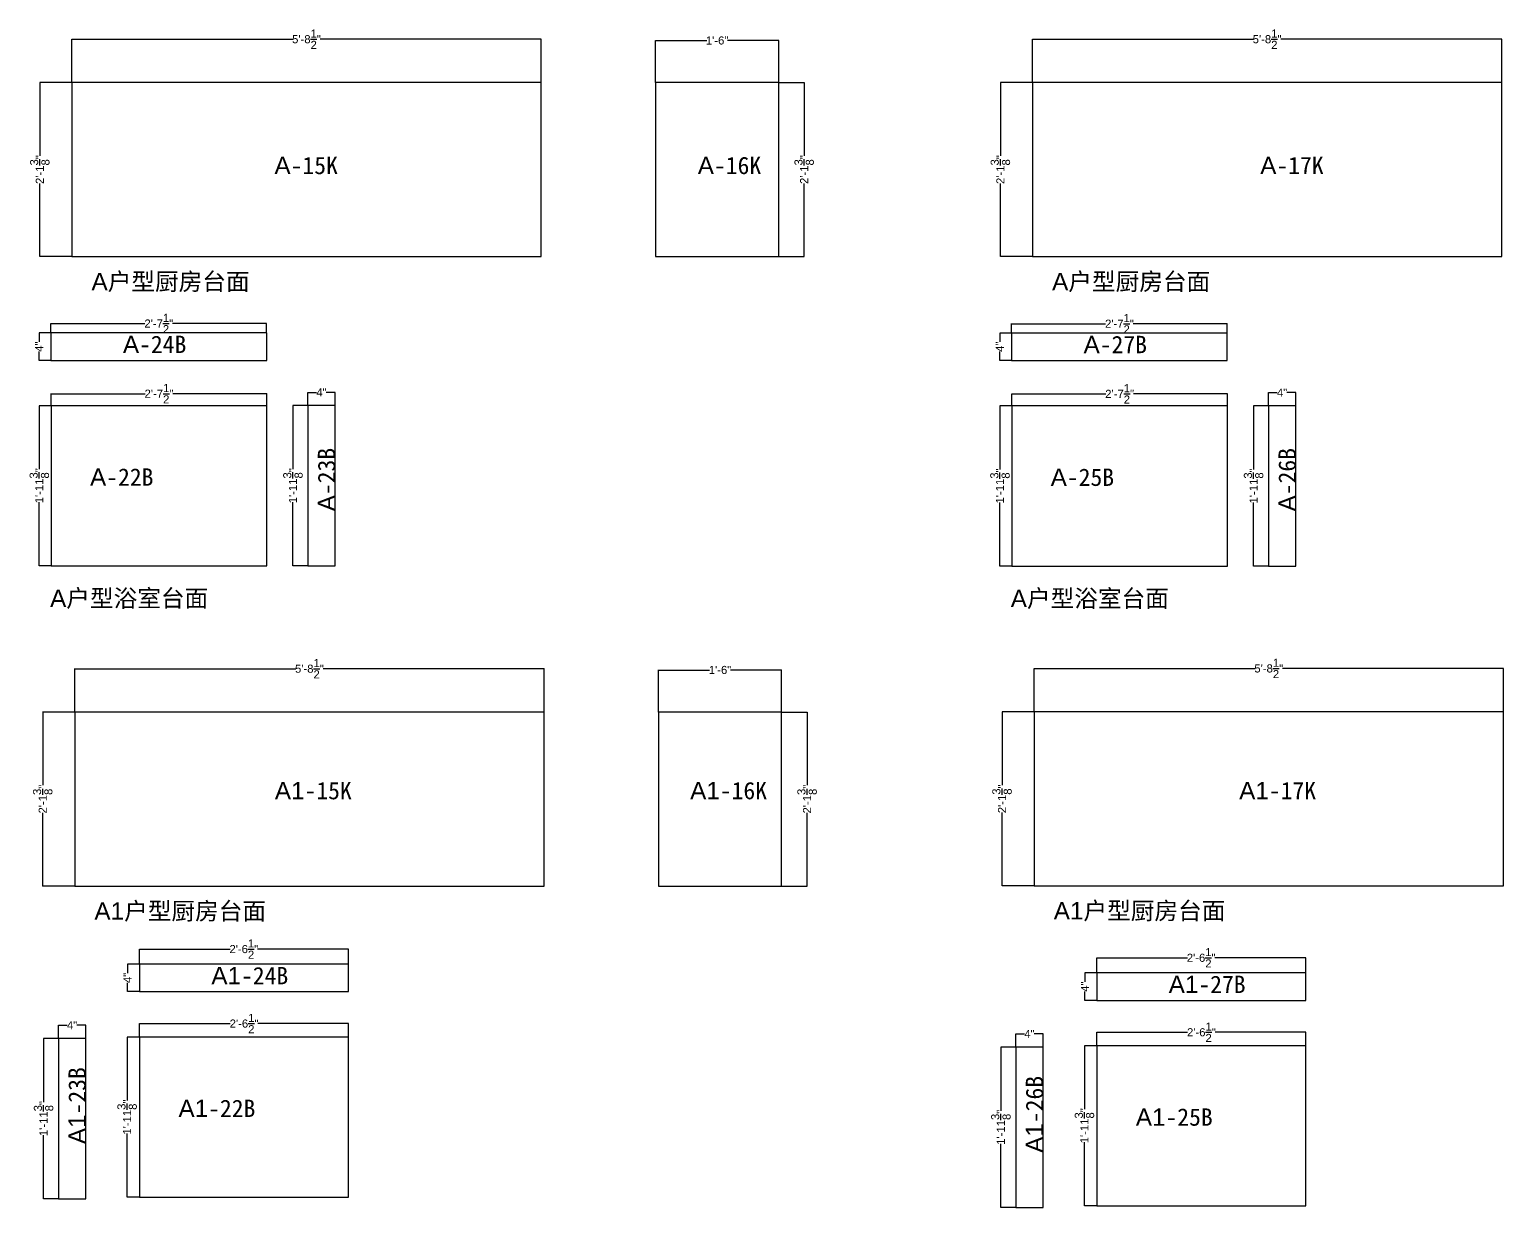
# Model space of a CAD drawing. Header units: inches. Extents: x -997106 to 39633, y -30199 to 1961.
# Drawn here: x 25661 to 31127, y -2410 to 1958 of the extents above; entities that cross this region are included whole.
import ezdxf

# ---------------------------------------------------------------- set-up
doc = ezdxf.new("R2010")
doc.units = ezdxf.units.IN
doc.header["$MEASUREMENT"] = 0
doc.layers.get('Defpoints').update_dxf_attribs({"color": 3})
doc.layers.add('编号', color=10, linetype='Continuous', plot=False)
doc.styles.get("Standard").update_dxf_attribs({"font": 'arial.ttf'})
doc.dimstyles.get("Standard").update_dxf_attribs({"dimtxt": 30, "dimasz": 1, "dimexe": 0.18, "dimexo": 0.0625, "dimgap": 0.09, "dimtad": 0, "dimtoh": 1, "dimdec": 4, "dimlfac": 0.03937, "dimzin": 0, "dimdsep": 46, "dimlunit": 4, "dimtxsty": 'Standard', "dimblk": 'ARCHTICK', "dimcen": 1, "dimadec": 0, "dimazin": 0, "dimtfac": 1, "dimtdec": 4, "dimtix": 1, "dimtofl": 0, "dimtmove": 2, "dimatfit": 3, "dimldrblk": 'ARCHTICK', "dimfxl": 1, "dimtolj": 1, "dimtzin": 0, "dimarcsym": 0})

# ---------------------------------------------------------------- blocks, each defined once
blk = doc.blocks.new('_ArchTick')
at = {"color": 0, "linetype": 'ByBlock', "const_width": 0.15}
blk.add_lwpolyline([(-0.5, -0.5), (0.5, 0.5)], dxfattribs=at)
blk = doc.blocks.new('*D30')
at = {"color": 0, "lineweight": -2, "transparency": 16777216}
for p, q in [((25817.8, 1761), (25817.8, 1922.2)), ((25817.8, 1922), (26636.9, 1922)), ((27557.8, 1922), (26738.8, 1922)), ((27557.8, 1761), (27557.8, 1922.2))]:
    blk.add_line(p, q, dxfattribs=at)
at = {"layer": 'Defpoints', "color": 0, "transparency": 16777216}
for p in [(27557.8, 1922), (25817.8, 1761), (27557.8, 1761)]:
    blk.add_point(p, dxfattribs=at)
at = {"color": 0, "lineweight": -2, "transparency": 16777216, "rotation": 180}
blk.add_blockref('_ArchTick', (25817.8, 1922), dxfattribs=at)
at = {"color": 0, "lineweight": -2, "transparency": 16777216}
blk.add_blockref('_ArchTick', (27557.8, 1922), dxfattribs=at)
at = {"color": 0, "transparency": 16777216, "insert": (26687.8, 1922), "char_height": 30, "attachment_point": 5}
blk.add_mtext('\\A1;5\'-8{\\H1x;\\S1/2;}"', dxfattribs=at)
blk = doc.blocks.new('*D31')
at = {"color": 0, "lineweight": -2, "transparency": 16777216}
for p, q in [((25817.8, 1761), (25698.7, 1761)), ((25698.8, 1761), (25698.8, 1489.6)), ((25698.8, 1116), (25698.8, 1387.4)), ((25817.8, 1116), (25698.7, 1116))]:
    blk.add_line(p, q, dxfattribs=at)
at = {"layer": 'Defpoints', "color": 0, "transparency": 16777216}
for p in [(25817.8, 1761), (25698.8, 1116), (25817.8, 1116)]:
    blk.add_point(p, dxfattribs=at)
at = {"color": 0, "lineweight": -2, "transparency": 16777216}
for p, rotation in [((25698.8, 1761), 90), ((25698.8, 1116), 270)]:
    blk.add_blockref('_ArchTick', p, dxfattribs=dict(at, rotation=rotation))
at = {"color": 0, "transparency": 16777216, "insert": (25698.8, 1438.5), "char_height": 30, "attachment_point": 5, "rotation": 90}
blk.add_mtext('\\A1;2\'-1{\\H1x;\\S3/8;}"', dxfattribs=at)
blk = doc.blocks.new('*D32')
at = {"color": 0, "lineweight": -2, "transparency": 16777216}
for p, q in [((27982, 1761), (27982, 1917.3)), ((27982, 1917.1), (28171.9, 1917.1)), ((28439, 1917.1), (28249, 1917.1)), ((28439, 1761), (28439, 1917.3))]:
    blk.add_line(p, q, dxfattribs=at)
at = {"layer": 'Defpoints', "color": 0, "transparency": 16777216}
for p in [(28439, 1917.1), (27982, 1761), (28439, 1761)]:
    blk.add_point(p, dxfattribs=at)
at = {"color": 0, "lineweight": -2, "transparency": 16777216, "rotation": 180}
blk.add_blockref('_ArchTick', (27982, 1917.1), dxfattribs=at)
at = {"color": 0, "lineweight": -2, "transparency": 16777216}
blk.add_blockref('_ArchTick', (28439, 1917.1), dxfattribs=at)
at = {"color": 0, "transparency": 16777216, "insert": (28210.5, 1917.1), "char_height": 30, "attachment_point": 5}
blk.add_mtext('\\A1;1\'-6"', dxfattribs=at)
blk = doc.blocks.new('*D33')
at = {"color": 0, "lineweight": -2, "transparency": 16777216}
for p, q in [((28439, 1761), (28533.4, 1761)), ((28533.2, 1761), (28533.2, 1489.6)), ((28533.2, 1116), (28533.2, 1387.4)), ((28439, 1116), (28533.4, 1116))]:
    blk.add_line(p, q, dxfattribs=at)
at = {"layer": 'Defpoints', "color": 0, "transparency": 16777216}
for p in [(28439, 1761), (28439, 1116), (28533.2, 1116)]:
    blk.add_point(p, dxfattribs=at)
at = {"color": 0, "lineweight": -2, "transparency": 16777216}
for p, rotation in [((28533.2, 1761), 90), ((28533.2, 1116), 270)]:
    blk.add_blockref('_ArchTick', p, dxfattribs=dict(at, rotation=rotation))
at = {"color": 0, "transparency": 16777216, "insert": (28533.2, 1438.5), "char_height": 30, "attachment_point": 5, "rotation": 90}
blk.add_mtext('\\A1;2\'-1{\\H1x;\\S3/8;}"', dxfattribs=at)
blk = doc.blocks.new('*D34')
at = {"color": 0, "lineweight": -2, "transparency": 16777216}
for p, q in [((29379.9, 1761), (29379.9, 1922.2)), ((29379.9, 1922), (30199, 1922)), ((31119.9, 1922), (30300.8, 1922)), ((31119.9, 1761), (31119.9, 1922.2))]:
    blk.add_line(p, q, dxfattribs=at)
at = {"layer": 'Defpoints', "color": 0, "transparency": 16777216}
for p in [(31119.9, 1922), (29379.9, 1761), (31119.9, 1761)]:
    blk.add_point(p, dxfattribs=at)
at = {"color": 0, "lineweight": -2, "transparency": 16777216, "rotation": 180}
blk.add_blockref('_ArchTick', (29379.9, 1922), dxfattribs=at)
at = {"color": 0, "lineweight": -2, "transparency": 16777216}
blk.add_blockref('_ArchTick', (31119.9, 1922), dxfattribs=at)
at = {"color": 0, "transparency": 16777216, "insert": (30249.9, 1922), "char_height": 30, "attachment_point": 5}
blk.add_mtext('\\A1;5\'-8{\\H1x;\\S1/2;}"', dxfattribs=at)
blk = doc.blocks.new('*D35')
at = {"color": 0, "lineweight": -2, "transparency": 16777216}
for p, q in [((29379.8, 1761), (29260.7, 1761)), ((29260.8, 1761), (29260.8, 1489.6)), ((29260.8, 1116), (29260.8, 1387.4)), ((29379.8, 1116), (29260.7, 1116))]:
    blk.add_line(p, q, dxfattribs=at)
at = {"layer": 'Defpoints', "color": 0, "transparency": 16777216}
for p in [(29379.9, 1761), (29260.8, 1116), (29379.9, 1116)]:
    blk.add_point(p, dxfattribs=at)
at = {"color": 0, "lineweight": -2, "transparency": 16777216}
for p, rotation in [((29260.8, 1761), 90), ((29260.8, 1116), 270)]:
    blk.add_blockref('_ArchTick', p, dxfattribs=dict(at, rotation=rotation))
at = {"color": 0, "transparency": 16777216, "insert": (29260.8, 1438.5), "char_height": 30, "attachment_point": 5, "rotation": 90}
blk.add_mtext('\\A1;2\'-1{\\H1x;\\S3/8;}"', dxfattribs=at)
blk = doc.blocks.new('*D74')
at = {"color": 0, "lineweight": -2, "transparency": 16777216}
for p, q in [((25828.6, -573), (25828.6, -411.8)), ((25828.6, -412), (26647.7, -412)), ((27568.6, -412), (26749.5, -412)), ((27568.6, -573), (27568.6, -411.8))]:
    blk.add_line(p, q, dxfattribs=at)
at = {"layer": 'Defpoints', "color": 0, "transparency": 16777216}
for p in [(27568.6, -412), (25828.6, -573), (27568.6, -573)]:
    blk.add_point(p, dxfattribs=at)
at = {"color": 0, "lineweight": -2, "transparency": 16777216, "rotation": 180}
blk.add_blockref('_ArchTick', (25828.6, -412), dxfattribs=at)
at = {"color": 0, "lineweight": -2, "transparency": 16777216}
blk.add_blockref('_ArchTick', (27568.6, -412), dxfattribs=at)
at = {"color": 0, "transparency": 16777216, "insert": (26698.6, -412), "char_height": 30, "attachment_point": 5}
blk.add_mtext('\\A1;5\'-8{\\H1x;\\S1/2;}"', dxfattribs=at)
blk = doc.blocks.new('*D75')
at = {"color": 0, "lineweight": -2, "transparency": 16777216}
for p, q in [((25828.5, -573), (25709.4, -573)), ((25709.6, -573), (25709.6, -844.4)), ((25709.6, -1218), (25709.6, -946.6)), ((25828.5, -1218), (25709.4, -1218))]:
    blk.add_line(p, q, dxfattribs=at)
at = {"layer": 'Defpoints', "color": 0, "transparency": 16777216}
for p in [(25828.6, -573), (25709.6, -1218), (25828.6, -1218)]:
    blk.add_point(p, dxfattribs=at)
at = {"color": 0, "lineweight": -2, "transparency": 16777216}
for p, rotation in [((25709.6, -573), 90), ((25709.6, -1218), 270)]:
    blk.add_blockref('_ArchTick', p, dxfattribs=dict(at, rotation=rotation))
at = {"color": 0, "transparency": 16777216, "insert": (25709.6, -895.5), "char_height": 30, "attachment_point": 5, "rotation": 90}
blk.add_mtext('\\A1;2\'-1{\\H1x;\\S3/8;}"', dxfattribs=at)
blk = doc.blocks.new('*D76')
at = {"color": 0, "lineweight": -2, "transparency": 16777216}
for p, q in [((27992.7, -573), (27992.7, -416.7)), ((27992.7, -416.9), (28182.7, -416.9)), ((28449.7, -416.9), (28259.8, -416.9)), ((28449.7, -573), (28449.7, -416.7))]:
    blk.add_line(p, q, dxfattribs=at)
at = {"layer": 'Defpoints', "color": 0, "transparency": 16777216}
for p in [(28449.7, -416.9), (27992.7, -573), (28449.7, -573)]:
    blk.add_point(p, dxfattribs=at)
at = {"color": 0, "lineweight": -2, "transparency": 16777216, "rotation": 180}
blk.add_blockref('_ArchTick', (27992.7, -416.9), dxfattribs=at)
at = {"color": 0, "lineweight": -2, "transparency": 16777216}
blk.add_blockref('_ArchTick', (28449.7, -416.9), dxfattribs=at)
at = {"color": 0, "transparency": 16777216, "insert": (28221.2, -416.9), "char_height": 30, "attachment_point": 5}
blk.add_mtext('\\A1;1\'-6"', dxfattribs=at)
blk = doc.blocks.new('*D77')
at = {"color": 0, "lineweight": -2, "transparency": 16777216}
for p, q in [((28449.8, -573), (28544.1, -573)), ((28544, -573), (28544, -844.4)), ((28544, -1218), (28544, -946.6)), ((28449.8, -1218), (28544.1, -1218))]:
    blk.add_line(p, q, dxfattribs=at)
at = {"layer": 'Defpoints', "color": 0, "transparency": 16777216}
for p in [(28449.7, -573), (28449.7, -1218), (28544, -1218)]:
    blk.add_point(p, dxfattribs=at)
at = {"color": 0, "lineweight": -2, "transparency": 16777216}
for p, rotation in [((28544, -573), 90), ((28544, -1218), 270)]:
    blk.add_blockref('_ArchTick', p, dxfattribs=dict(at, rotation=rotation))
at = {"color": 0, "transparency": 16777216, "insert": (28544, -895.5), "char_height": 30, "attachment_point": 5, "rotation": 90}
blk.add_mtext('\\A1;2\'-1{\\H1x;\\S3/8;}"', dxfattribs=at)
blk = doc.blocks.new('*D78')
at = {"color": 0, "lineweight": -2, "transparency": 16777216}
for p, q in [((29386, -572), (29386, -410.8)), ((29386, -411), (30205.1, -411)), ((31126, -411), (30306.9, -411)), ((31126, -572), (31126, -410.8))]:
    blk.add_line(p, q, dxfattribs=at)
at = {"layer": 'Defpoints', "color": 0, "transparency": 16777216}
for p in [(31126, -411), (29386, -572), (31126, -572)]:
    blk.add_point(p, dxfattribs=at)
at = {"color": 0, "lineweight": -2, "transparency": 16777216, "rotation": 180}
blk.add_blockref('_ArchTick', (29386, -411), dxfattribs=at)
at = {"color": 0, "lineweight": -2, "transparency": 16777216}
blk.add_blockref('_ArchTick', (31126, -411), dxfattribs=at)
at = {"color": 0, "transparency": 16777216, "insert": (30256, -411), "char_height": 30, "attachment_point": 5}
blk.add_mtext('\\A1;5\'-8{\\H1x;\\S1/2;}"', dxfattribs=at)
blk = doc.blocks.new('*D79')
at = {"color": 0, "lineweight": -2, "transparency": 16777216}
for p, q in [((29386, -572), (29266.9, -572)), ((29267, -572), (29267, -843.4)), ((29267, -1217), (29267, -945.6)), ((29386, -1217), (29266.9, -1217))]:
    blk.add_line(p, q, dxfattribs=at)
at = {"layer": 'Defpoints', "color": 0, "transparency": 16777216}
for p in [(29386, -572), (29267, -1217), (29386, -1217)]:
    blk.add_point(p, dxfattribs=at)
at = {"color": 0, "lineweight": -2, "transparency": 16777216}
for p, rotation in [((29267, -572), 90), ((29267, -1217), 270)]:
    blk.add_blockref('_ArchTick', p, dxfattribs=dict(at, rotation=rotation))
at = {"color": 0, "transparency": 16777216, "insert": (29267, -894.5), "char_height": 30, "attachment_point": 5, "rotation": 90}
blk.add_mtext('\\A1;2\'-1{\\H1x;\\S3/8;}"', dxfattribs=at)
blk = doc.blocks.new('*D903')
at = {"color": 0, "lineweight": -2, "transparency": 16777216}
for p, q in [((25767.5, -1783.1), (25712.5, -1783.1)), ((25712.7, -1783.1), (25712.7, -2019)), ((25712.7, -2377.1), (25712.7, -2141.2)), ((25767.5, -2377.1), (25712.5, -2377.1))]:
    blk.add_line(p, q, dxfattribs=at)
at = {"layer": 'Defpoints', "color": 0, "transparency": 16777216}
for p in [(25767.6, -1783.1), (25712.7, -2377.1), (25767.6, -2377.1)]:
    blk.add_point(p, dxfattribs=at)
at = {"color": 0, "lineweight": -2, "transparency": 16777216}
for p, rotation in [((25712.7, -1783.1), 90), ((25712.7, -2377.1), 270)]:
    blk.add_blockref('_ArchTick', p, dxfattribs=dict(at, rotation=rotation))
at = {"color": 0, "transparency": 16777216, "insert": (25712.7, -2080.1), "char_height": 30, "attachment_point": 5, "rotation": 90}
blk.add_mtext('\\A1;1\'-11{\\H1x;\\S3/8;}"', dxfattribs=at)
blk = doc.blocks.new('*D904')
at = {"color": 0, "lineweight": -2, "transparency": 16777216}
for p, q in [((25767.6, -1783), (25767.6, -1733.8)), ((25767.6, -1734), (25800.7, -1734)), ((25869.6, -1734), (25836.5, -1734)), ((25869.6, -1783), (25869.6, -1733.8))]:
    blk.add_line(p, q, dxfattribs=at)
at = {"layer": 'Defpoints', "color": 0, "transparency": 16777216}
for p in [(25869.6, -1734), (25767.6, -1783.1), (25869.6, -1783.1)]:
    blk.add_point(p, dxfattribs=at)
at = {"color": 0, "lineweight": -2, "transparency": 16777216, "rotation": 180}
blk.add_blockref('_ArchTick', (25767.6, -1734), dxfattribs=at)
at = {"color": 0, "lineweight": -2, "transparency": 16777216}
blk.add_blockref('_ArchTick', (25869.6, -1734), dxfattribs=at)
at = {"color": 0, "transparency": 16777216, "insert": (25818.6, -1734), "char_height": 30, "attachment_point": 5}
blk.add_mtext('\\A1;4"', dxfattribs=at)
blk = doc.blocks.new('*D902')
at = {"color": 0, "lineweight": -2, "transparency": 16777216}
for p, q in [((26068, -1507.5), (26024, -1507.5)), ((26024.1, -1507.5), (26024.1, -1540.6)), ((26024.1, -1609.5), (26024.1, -1576.5)), ((26068, -1609.5), (26024, -1609.5))]:
    blk.add_line(p, q, dxfattribs=at)
at = {"layer": 'Defpoints', "color": 0, "transparency": 16777216}
for p in [(26068, -1507.5), (26024.1, -1609.5), (26068, -1609.5)]:
    blk.add_point(p, dxfattribs=at)
at = {"color": 0, "lineweight": -2, "transparency": 16777216}
for p, rotation in [((26024.1, -1507.5), 90), ((26024.1, -1609.5), 270)]:
    blk.add_blockref('_ArchTick', p, dxfattribs=dict(at, rotation=rotation))
at = {"color": 0, "transparency": 16777216, "insert": (26024.1, -1558.5), "char_height": 30, "attachment_point": 5, "rotation": 90}
blk.add_mtext('\\A1;4"', dxfattribs=at)
blk = doc.blocks.new('*D905')
at = {"color": 0, "lineweight": -2, "transparency": 16777216}
for p, q in [((26068, -1505.8), (26068, -1451.4)), ((26068, -1451.6), (26404.4, -1451.6)), ((26843, -1451.6), (26506.7, -1451.6)), ((26843, -1507.5), (26843, -1451.4))]:
    blk.add_line(p, q, dxfattribs=at)
at = {"layer": 'Defpoints', "color": 0, "transparency": 16777216}
for p in [(26843, -1451.6), (26068, -1505.9), (26843, -1507.5)]:
    blk.add_point(p, dxfattribs=at)
at = {"color": 0, "lineweight": -2, "transparency": 16777216, "rotation": 180}
blk.add_blockref('_ArchTick', (26068, -1451.6), dxfattribs=at)
at = {"color": 0, "lineweight": -2, "transparency": 16777216}
blk.add_blockref('_ArchTick', (26843, -1451.6), dxfattribs=at)
at = {"color": 0, "transparency": 16777216, "insert": (26455.5, -1451.6), "char_height": 30, "attachment_point": 5}
blk.add_mtext('\\A1;2\'-6{\\H1x;\\S1/2;}"', dxfattribs=at)
blk = doc.blocks.new('*D906')
at = {"color": 0, "lineweight": -2, "transparency": 16777216}
for p, q in [((26068.8, -1777.6), (26068.8, -1727.7)), ((26068.8, -1727.8), (26405.1, -1727.8)), ((26843.8, -1727.8), (26507.4, -1727.8)), ((26843.8, -1777.6), (26843.8, -1727.7))]:
    blk.add_line(p, q, dxfattribs=at)
at = {"layer": 'Defpoints', "color": 0, "transparency": 16777216}
for p in [(26843.8, -1727.8), (26068.8, -1777.7), (26843.8, -1777.7)]:
    blk.add_point(p, dxfattribs=at)
at = {"color": 0, "lineweight": -2, "transparency": 16777216, "rotation": 180}
blk.add_blockref('_ArchTick', (26068.8, -1727.8), dxfattribs=at)
at = {"color": 0, "lineweight": -2, "transparency": 16777216}
blk.add_blockref('_ArchTick', (26843.8, -1727.8), dxfattribs=at)
at = {"color": 0, "transparency": 16777216, "insert": (26456.3, -1727.8), "char_height": 30, "attachment_point": 5}
blk.add_mtext('\\A1;2\'-6{\\H1x;\\S1/2;}"', dxfattribs=at)
blk = doc.blocks.new('*D907')
at = {"color": 0, "lineweight": -2, "transparency": 16777216}
for p, q in [((26068.7, -1777.7), (26022.4, -1777.7)), ((26022.6, -1777.7), (26022.6, -2013.6)), ((26022.6, -2371.7), (26022.6, -2135.8)), ((26068.7, -2371.7), (26022.4, -2371.7))]:
    blk.add_line(p, q, dxfattribs=at)
at = {"layer": 'Defpoints', "color": 0, "transparency": 16777216}
for p in [(26068.8, -1777.7), (26022.6, -2371.7), (26068.8, -2371.7)]:
    blk.add_point(p, dxfattribs=at)
at = {"color": 0, "lineweight": -2, "transparency": 16777216}
for p, rotation in [((26022.6, -1777.7), 90), ((26022.6, -2371.7), 270)]:
    blk.add_blockref('_ArchTick', p, dxfattribs=dict(at, rotation=rotation))
at = {"color": 0, "transparency": 16777216, "insert": (26022.6, -2074.7), "char_height": 30, "attachment_point": 5, "rotation": 90}
blk.add_mtext('\\A1;1\'-11{\\H1x;\\S3/8;}"', dxfattribs=at)
blk = doc.blocks.new('*D909')
at = {"color": 0, "lineweight": -2, "transparency": 16777216}
for p, q in [((29317.6, -1815.3), (29262.5, -1815.3)), ((29262.7, -1815.3), (29262.7, -2051.2)), ((29262.7, -2409.3), (29262.7, -2173.4)), ((29317.6, -2409.3), (29262.5, -2409.3))]:
    blk.add_line(p, q, dxfattribs=at)
at = {"layer": 'Defpoints', "color": 0, "transparency": 16777216}
for p in [(29317.6, -1815.3), (29262.7, -2409.3), (29317.6, -2409.3)]:
    blk.add_point(p, dxfattribs=at)
at = {"color": 0, "lineweight": -2, "transparency": 16777216}
for p, rotation in [((29262.7, -1815.3), 90), ((29262.7, -2409.3), 270)]:
    blk.add_blockref('_ArchTick', p, dxfattribs=dict(at, rotation=rotation))
at = {"color": 0, "transparency": 16777216, "insert": (29262.7, -2112.3), "char_height": 30, "attachment_point": 5, "rotation": 90}
blk.add_mtext('\\A1;1\'-11{\\H1x;\\S3/8;}"', dxfattribs=at)
blk = doc.blocks.new('*D910')
at = {"color": 0, "lineweight": -2, "transparency": 16777216}
for p, q in [((29317.6, -1815.3), (29317.6, -1766)), ((29317.6, -1766.2), (29350.7, -1766.2)), ((29419.6, -1766.2), (29386.5, -1766.2)), ((29419.6, -1815.3), (29419.6, -1766))]:
    blk.add_line(p, q, dxfattribs=at)
at = {"layer": 'Defpoints', "color": 0, "transparency": 16777216}
for p in [(29419.6, -1766.2), (29317.6, -1815.3), (29419.6, -1815.3)]:
    blk.add_point(p, dxfattribs=at)
at = {"color": 0, "lineweight": -2, "transparency": 16777216, "rotation": 180}
blk.add_blockref('_ArchTick', (29317.6, -1766.2), dxfattribs=at)
at = {"color": 0, "lineweight": -2, "transparency": 16777216}
blk.add_blockref('_ArchTick', (29419.6, -1766.2), dxfattribs=at)
at = {"color": 0, "transparency": 16777216, "insert": (29368.6, -1766.2), "char_height": 30, "attachment_point": 5}
blk.add_mtext('\\A1;4"', dxfattribs=at)
blk = doc.blocks.new('*D908')
at = {"color": 0, "lineweight": -2, "transparency": 16777216}
for p, q in [((29618, -1539.8), (29574, -1539.8)), ((29574.2, -1539.8), (29574.2, -1572.9)), ((29574.2, -1641.8), (29574.2, -1608.7)), ((29618, -1641.8), (29574, -1641.8))]:
    blk.add_line(p, q, dxfattribs=at)
at = {"layer": 'Defpoints', "color": 0, "transparency": 16777216}
for p in [(29618, -1539.8), (29574.2, -1641.8), (29618, -1641.8)]:
    blk.add_point(p, dxfattribs=at)
at = {"color": 0, "lineweight": -2, "transparency": 16777216}
for p, rotation in [((29574.2, -1539.8), 90), ((29574.2, -1641.8), 270)]:
    blk.add_blockref('_ArchTick', p, dxfattribs=dict(at, rotation=rotation))
at = {"color": 0, "transparency": 16777216, "insert": (29574.2, -1590.8), "char_height": 30, "attachment_point": 5, "rotation": 90}
blk.add_mtext('\\A1;4"', dxfattribs=at)
blk = doc.blocks.new('*D911')
at = {"color": 0, "lineweight": -2, "transparency": 16777216}
for p, q in [((29618, -1538.1), (29618, -1483.7)), ((29618, -1483.9), (29954.4, -1483.9)), ((30393, -1483.9), (30056.7, -1483.9)), ((30393, -1539.7), (30393, -1483.7))]:
    blk.add_line(p, q, dxfattribs=at)
at = {"layer": 'Defpoints', "color": 0, "transparency": 16777216}
for p in [(30393, -1483.9), (29618, -1538.1), (30393, -1539.8)]:
    blk.add_point(p, dxfattribs=at)
at = {"color": 0, "lineweight": -2, "transparency": 16777216, "rotation": 180}
blk.add_blockref('_ArchTick', (29618, -1483.9), dxfattribs=at)
at = {"color": 0, "lineweight": -2, "transparency": 16777216}
blk.add_blockref('_ArchTick', (30393, -1483.9), dxfattribs=at)
at = {"color": 0, "transparency": 16777216, "insert": (30005.5, -1483.9), "char_height": 30, "attachment_point": 5}
blk.add_mtext('\\A1;2\'-6{\\H1x;\\S1/2;}"', dxfattribs=at)
blk = doc.blocks.new('*D912')
at = {"color": 0, "lineweight": -2, "transparency": 16777216}
for p, q in [((29618.8, -1809.9), (29618.8, -1759.9)), ((29618.8, -1760.1), (29955.1, -1760.1)), ((30393.8, -1760.1), (30057.4, -1760.1)), ((30393.8, -1809.9), (30393.8, -1759.9))]:
    blk.add_line(p, q, dxfattribs=at)
at = {"layer": 'Defpoints', "color": 0, "transparency": 16777216}
for p in [(30393.8, -1760.1), (29618.8, -1809.9), (30393.8, -1809.9)]:
    blk.add_point(p, dxfattribs=at)
at = {"color": 0, "lineweight": -2, "transparency": 16777216, "rotation": 180}
blk.add_blockref('_ArchTick', (29618.8, -1760.1), dxfattribs=at)
at = {"color": 0, "lineweight": -2, "transparency": 16777216}
blk.add_blockref('_ArchTick', (30393.8, -1760.1), dxfattribs=at)
at = {"color": 0, "transparency": 16777216, "insert": (30006.3, -1760.1), "char_height": 30, "attachment_point": 5}
blk.add_mtext('\\A1;2\'-6{\\H1x;\\S1/2;}"', dxfattribs=at)
blk = doc.blocks.new('*D913')
at = {"color": 0, "lineweight": -2, "transparency": 16777216}
for p, q in [((29618.7, -1809.9), (29572.4, -1809.9)), ((29572.6, -1809.9), (29572.6, -2045.8)), ((29572.6, -2403.9), (29572.6, -2168)), ((29618.7, -2403.9), (29572.4, -2403.9))]:
    blk.add_line(p, q, dxfattribs=at)
at = {"layer": 'Defpoints', "color": 0, "transparency": 16777216}
for p in [(29618.8, -1809.9), (29572.6, -2403.9), (29618.8, -2403.9)]:
    blk.add_point(p, dxfattribs=at)
at = {"color": 0, "lineweight": -2, "transparency": 16777216}
for p, rotation in [((29572.6, -1809.9), 90), ((29572.6, -2403.9), 270)]:
    blk.add_blockref('_ArchTick', p, dxfattribs=dict(at, rotation=rotation))
at = {"color": 0, "transparency": 16777216, "insert": (29572.6, -2106.9), "char_height": 30, "attachment_point": 5, "rotation": 90}
blk.add_mtext('\\A1;1\'-11{\\H1x;\\S3/8;}"', dxfattribs=at)
blk = doc.blocks.new('*D1148')
at = {"color": 0, "lineweight": -2, "transparency": 16777216}
for p, q in [((26692.3, 563.3), (26637.2, 563.3)), ((26637.4, 563.3), (26637.4, 327.4)), ((26637.4, -30.7), (26637.4, 205.2)), ((26692.3, -30.7), (26637.2, -30.7))]:
    blk.add_line(p, q, dxfattribs=at)
at = {"layer": 'Defpoints', "color": 0, "transparency": 16777216}
for p in [(26692.3, 563.3), (26637.4, -30.7), (26692.3, -30.7)]:
    blk.add_point(p, dxfattribs=at)
at = {"color": 0, "lineweight": -2, "transparency": 16777216}
for p, rotation in [((26637.4, 563.3), 90), ((26637.4, -30.7), 270)]:
    blk.add_blockref('_ArchTick', p, dxfattribs=dict(at, rotation=rotation))
at = {"color": 0, "transparency": 16777216, "insert": (26637.4, 266.3), "char_height": 30, "attachment_point": 5, "rotation": 90}
blk.add_mtext('\\A1;1\'-11{\\H1x;\\S3/8;}"', dxfattribs=at)
blk = doc.blocks.new('*D1149')
at = {"color": 0, "lineweight": -2, "transparency": 16777216}
for p, q in [((26692.3, 563.4), (26692.3, 612.6)), ((26692.3, 612.4), (26725.4, 612.4)), ((26794.3, 612.4), (26761.3, 612.4)), ((26794.3, 563.4), (26794.3, 612.6))]:
    blk.add_line(p, q, dxfattribs=at)
at = {"layer": 'Defpoints', "color": 0, "transparency": 16777216}
for p in [(26794.3, 612.4), (26692.3, 563.3), (26794.3, 563.3)]:
    blk.add_point(p, dxfattribs=at)
at = {"color": 0, "lineweight": -2, "transparency": 16777216, "rotation": 180}
blk.add_blockref('_ArchTick', (26692.3, 612.4), dxfattribs=at)
at = {"color": 0, "lineweight": -2, "transparency": 16777216}
blk.add_blockref('_ArchTick', (26794.3, 612.4), dxfattribs=at)
at = {"color": 0, "transparency": 16777216, "insert": (26743.3, 612.4), "char_height": 30, "attachment_point": 5}
blk.add_mtext('\\A1;4"', dxfattribs=at)
blk = doc.blocks.new('*D1150')
at = {"color": 0, "lineweight": -2, "transparency": 16777216}
for p, q in [((25740.8, 563.1), (25740.8, 607.8)), ((25740.8, 607.7), (26089.7, 607.7)), ((26540.8, 607.7), (26192, 607.7)), ((26540.8, 563.1), (26540.8, 607.8))]:
    blk.add_line(p, q, dxfattribs=at)
at = {"layer": 'Defpoints', "color": 0, "transparency": 16777216}
for p in [(26540.8, 607.7), (25740.8, 563.1), (26540.8, 563.1)]:
    blk.add_point(p, dxfattribs=at)
at = {"color": 0, "lineweight": -2, "transparency": 16777216, "rotation": 180}
blk.add_blockref('_ArchTick', (25740.8, 607.7), dxfattribs=at)
at = {"color": 0, "lineweight": -2, "transparency": 16777216}
blk.add_blockref('_ArchTick', (26540.8, 607.7), dxfattribs=at)
at = {"color": 0, "transparency": 16777216, "insert": (26140.8, 607.7), "char_height": 30, "attachment_point": 5}
blk.add_mtext('\\A1;2\'-7{\\H1x;\\S1/2;}"', dxfattribs=at)
blk = doc.blocks.new('*D1151')
at = {"color": 0, "lineweight": -2, "transparency": 16777216}
for p, q in [((25740.8, 563.1), (25696.8, 563.1)), ((25697, 563.1), (25697, 327.2)), ((25697, -30.9), (25697, 205)), ((25740.8, -30.9), (25696.8, -30.9))]:
    blk.add_line(p, q, dxfattribs=at)
at = {"layer": 'Defpoints', "color": 0, "transparency": 16777216}
for p in [(25740.8, 563.1), (25697, -30.9), (25740.8, -30.9)]:
    blk.add_point(p, dxfattribs=at)
at = {"color": 0, "lineweight": -2, "transparency": 16777216}
for p, rotation in [((25697, 563.1), 90), ((25697, -30.9), 270)]:
    blk.add_blockref('_ArchTick', p, dxfattribs=dict(at, rotation=rotation))
at = {"color": 0, "transparency": 16777216, "insert": (25697, 266.1), "char_height": 30, "attachment_point": 5, "rotation": 90}
blk.add_mtext('\\A1;1\'-11{\\H1x;\\S3/8;}"', dxfattribs=at)
blk = doc.blocks.new('*D1152')
at = {"color": 0, "lineweight": -2, "transparency": 16777216}
for p, q in [((25740, 833.2), (25696.4, 833.2)), ((25696.6, 833.2), (25696.6, 800.2)), ((25740, 731.2), (25696.4, 731.2)), ((25696.6, 731.2), (25696.6, 764.3))]:
    blk.add_line(p, q, dxfattribs=at)
at = {"layer": 'Defpoints', "color": 0, "transparency": 16777216}
for p in [(25740.1, 833.2), (25696.6, 731.2), (25740.1, 731.2)]:
    blk.add_point(p, dxfattribs=at)
at = {"color": 0, "lineweight": -2, "transparency": 16777216}
for p, rotation in [((25696.6, 833.2), 90), ((25696.6, 731.2), 270)]:
    blk.add_blockref('_ArchTick', p, dxfattribs=dict(at, rotation=rotation))
at = {"color": 0, "transparency": 16777216, "insert": (25696.6, 782.2), "char_height": 30, "attachment_point": 5, "rotation": 90}
blk.add_mtext('\\A1;4"', dxfattribs=at)
blk = doc.blocks.new('*D1153')
at = {"color": 0, "lineweight": -2, "transparency": 16777216}
for p, q in [((25740.1, 833.3), (25740.1, 868)), ((25740.1, 867.8), (26088.9, 867.8)), ((26540.1, 867.8), (26191.3, 867.8)), ((26540.1, 833.3), (26540.1, 868))]:
    blk.add_line(p, q, dxfattribs=at)
at = {"layer": 'Defpoints', "color": 0, "transparency": 16777216}
for p in [(25740.1, 833.2), (26540.1, 867.8), (26540.1, 833.2)]:
    blk.add_point(p, dxfattribs=at)
at = {"color": 0, "lineweight": -2, "transparency": 16777216, "rotation": 180}
blk.add_blockref('_ArchTick', (25740.1, 867.8), dxfattribs=at)
at = {"color": 0, "lineweight": -2, "transparency": 16777216}
blk.add_blockref('_ArchTick', (26540.1, 867.8), dxfattribs=at)
at = {"color": 0, "transparency": 16777216, "insert": (26140.1, 867.8), "char_height": 30, "attachment_point": 5}
blk.add_mtext('\\A1;2\'-7{\\H1x;\\S1/2;}"', dxfattribs=at)
blk = doc.blocks.new('*D1154')
at = {"color": 0, "lineweight": -2, "transparency": 16777216}
for p, q in [((30254.6, 562.7), (30199.5, 562.7)), ((30199.7, 562.7), (30199.7, 326.8)), ((30199.7, -31.3), (30199.7, 204.6)), ((30254.6, -31.3), (30199.5, -31.3))]:
    blk.add_line(p, q, dxfattribs=at)
at = {"layer": 'Defpoints', "color": 0, "transparency": 16777216}
for p in [(30254.6, 562.7), (30199.7, -31.3), (30254.6, -31.3)]:
    blk.add_point(p, dxfattribs=at)
at = {"color": 0, "lineweight": -2, "transparency": 16777216}
for p, rotation in [((30199.7, 562.7), 90), ((30199.7, -31.3), 270)]:
    blk.add_blockref('_ArchTick', p, dxfattribs=dict(at, rotation=rotation))
at = {"color": 0, "transparency": 16777216, "insert": (30199.7, 265.7), "char_height": 30, "attachment_point": 5, "rotation": 90}
blk.add_mtext('\\A1;1\'-11{\\H1x;\\S3/8;}"', dxfattribs=at)
blk = doc.blocks.new('*D1155')
at = {"color": 0, "lineweight": -2, "transparency": 16777216}
for p, q in [((30254.6, 562.8), (30254.6, 612)), ((30254.6, 611.8), (30287.7, 611.8)), ((30356.6, 611.8), (30323.6, 611.8)), ((30356.6, 562.8), (30356.6, 612))]:
    blk.add_line(p, q, dxfattribs=at)
at = {"layer": 'Defpoints', "color": 0, "transparency": 16777216}
for p in [(30356.6, 611.8), (30254.6, 562.7), (30356.6, 562.7)]:
    blk.add_point(p, dxfattribs=at)
at = {"color": 0, "lineweight": -2, "transparency": 16777216, "rotation": 180}
blk.add_blockref('_ArchTick', (30254.6, 611.8), dxfattribs=at)
at = {"color": 0, "lineweight": -2, "transparency": 16777216}
blk.add_blockref('_ArchTick', (30356.6, 611.8), dxfattribs=at)
at = {"color": 0, "transparency": 16777216, "insert": (30305.6, 611.8), "char_height": 30, "attachment_point": 5}
blk.add_mtext('\\A1;4"', dxfattribs=at)
blk = doc.blocks.new('*D1156')
at = {"color": 0, "lineweight": -2, "transparency": 16777216}
for p, q in [((29303.1, 562.5), (29303.1, 607.2)), ((29303.1, 607), (29652, 607)), ((30103.1, 607), (29754.3, 607)), ((30103.1, 562.5), (30103.1, 607.2))]:
    blk.add_line(p, q, dxfattribs=at)
at = {"layer": 'Defpoints', "color": 0, "transparency": 16777216}
for p in [(30103.1, 607), (29303.1, 562.5), (30103.1, 562.5)]:
    blk.add_point(p, dxfattribs=at)
at = {"color": 0, "lineweight": -2, "transparency": 16777216, "rotation": 180}
blk.add_blockref('_ArchTick', (29303.1, 607), dxfattribs=at)
at = {"color": 0, "lineweight": -2, "transparency": 16777216}
blk.add_blockref('_ArchTick', (30103.1, 607), dxfattribs=at)
at = {"color": 0, "transparency": 16777216, "insert": (29703.1, 607), "char_height": 30, "attachment_point": 5}
blk.add_mtext('\\A1;2\'-7{\\H1x;\\S1/2;}"', dxfattribs=at)
blk = doc.blocks.new('*D1157')
at = {"color": 0, "lineweight": -2, "transparency": 16777216}
for p, q in [((29303.1, 562.5), (29259.1, 562.5)), ((29259.3, 562.5), (29259.3, 326.6)), ((29259.3, -31.5), (29259.3, 204.4)), ((29303.1, -31.5), (29259.1, -31.5))]:
    blk.add_line(p, q, dxfattribs=at)
at = {"layer": 'Defpoints', "color": 0, "transparency": 16777216}
for p in [(29303.1, 562.5), (29259.3, -31.5), (29303.1, -31.5)]:
    blk.add_point(p, dxfattribs=at)
at = {"color": 0, "lineweight": -2, "transparency": 16777216}
for p, rotation in [((29259.3, 562.5), 90), ((29259.3, -31.5), 270)]:
    blk.add_blockref('_ArchTick', p, dxfattribs=dict(at, rotation=rotation))
at = {"color": 0, "transparency": 16777216, "insert": (29259.3, 265.5), "char_height": 30, "attachment_point": 5, "rotation": 90}
blk.add_mtext('\\A1;1\'-11{\\H1x;\\S3/8;}"', dxfattribs=at)
blk = doc.blocks.new('*D1158')
at = {"color": 0, "lineweight": -2, "transparency": 16777216}
for p, q in [((29302.3, 832.6), (29258.7, 832.6)), ((29258.9, 832.6), (29258.9, 799.5)), ((29302.3, 730.6), (29258.7, 730.6)), ((29258.9, 730.6), (29258.9, 763.7))]:
    blk.add_line(p, q, dxfattribs=at)
at = {"layer": 'Defpoints', "color": 0, "transparency": 16777216}
for p in [(29302.4, 832.6), (29258.9, 730.6), (29302.4, 730.6)]:
    blk.add_point(p, dxfattribs=at)
at = {"color": 0, "lineweight": -2, "transparency": 16777216}
for p, rotation in [((29258.9, 832.6), 90), ((29258.9, 730.6), 270)]:
    blk.add_blockref('_ArchTick', p, dxfattribs=dict(at, rotation=rotation))
at = {"color": 0, "transparency": 16777216, "insert": (29258.9, 781.6), "char_height": 30, "attachment_point": 5, "rotation": 90}
blk.add_mtext('\\A1;4"', dxfattribs=at)
blk = doc.blocks.new('*D1159')
at = {"color": 0, "lineweight": -2, "transparency": 16777216}
for p, q in [((29302.4, 832.7), (29302.4, 867.4)), ((29302.4, 867.2), (29651.2, 867.2)), ((30102.4, 867.2), (29753.6, 867.2)), ((30102.4, 832.7), (30102.4, 867.4))]:
    blk.add_line(p, q, dxfattribs=at)
at = {"layer": 'Defpoints', "color": 0, "transparency": 16777216}
for p in [(29302.4, 832.6), (30102.4, 867.2), (30102.4, 832.6)]:
    blk.add_point(p, dxfattribs=at)
at = {"color": 0, "lineweight": -2, "transparency": 16777216, "rotation": 180}
blk.add_blockref('_ArchTick', (29302.4, 867.2), dxfattribs=at)
at = {"color": 0, "lineweight": -2, "transparency": 16777216}
blk.add_blockref('_ArchTick', (30102.4, 867.2), dxfattribs=at)
at = {"color": 0, "transparency": 16777216, "insert": (29702.4, 867.2), "char_height": 30, "attachment_point": 5}
blk.add_mtext('\\A1;2\'-7{\\H1x;\\S1/2;}"', dxfattribs=at)

msp = doc.modelspace()

# ---------------------------------------------------------------- linework, layer by layer
for points in [[(25817.84875, 1115.97634), (27557.84875, 1115.97634), (27557.84875, 1760.97634), (25817.84875, 1760.97634)], [(27981.9629, 1115.97634), (28438.9629, 1115.97634), (28438.9629, 1760.97634), (27981.9629, 1760.97634)], [(29379.85832, 1115.97634), (31119.85832, 1115.97634), (31119.85832, 1760.97634), (29379.85832, 1760.97634)], [(25740.10443, 731.21944), (26540.10443, 731.21944), (26540.10443, 833.21944), (25740.10443, 833.21944)], [(29302.40643, 730.60527), (30102.40643, 730.60527), (30102.40643, 832.60527), (29302.40643, 832.60527)], [(25740.83771, -30.91293), (26540.83771, -30.91293), (26540.83771, 563.08707), (25740.83771, 563.08707)], [(26692.3436, -30.66644), (26794.3436, -30.66644), (26794.3436, 563.33356), (26692.3436, 563.33356)], [(29303.13971, -31.5271), (30103.13971, -31.5271), (30103.13971, 562.4729), (29303.13971, 562.4729)], [(30254.6456, -31.28061), (30356.6456, -31.28061), (30356.6456, 562.71939), (30254.6456, 562.71939)], [(25828.60527, -1218.01361), (27568.60527, -1218.01361), (27568.60527, -573.01361), (25828.60527, -573.01361)], [(27992.71942, -1218.01361), (28449.71942, -1218.01361), (28449.71942, -573.01361), (27992.71942, -573.01361)], [(29386.04055, -1217.01361), (31126.04055, -1217.01361), (31126.04055, -572.01361), (29386.04055, -572.01361)], [(26068.03283, -1609.52948), (26843.03283, -1609.52948), (26843.03283, -1507.52948), (26068.03283, -1507.52948)], [(29618.0387, -1641.7855), (30393.0387, -1641.7855), (30393.0387, -1539.7855), (29618.0387, -1539.7855)], [(25767.60846, -2377.07333), (25869.60846, -2377.07333), (25869.60846, -1783.07333), (25767.60846, -1783.07333)], [(26068.76612, -2371.66185), (26843.76612, -2371.66185), (26843.76612, -1777.66185), (26068.76612, -1777.66185)], [(29317.61433, -2409.32936), (29419.61433, -2409.32936), (29419.61433, -1815.32936), (29317.61433, -1815.32936)], [(29618.77199, -2403.91787), (30393.77199, -2403.91787), (30393.77199, -1809.91787), (29618.77199, -1809.91787)]]:
    msp.add_lwpolyline(points, close=True)

# ---------------------------------------------------------------- texts
at = {"char_height": 64.3508622, "attachment_point": 1}
for s, insert in [('A{\\fSimSun|b0|i0|c134|p2;户型厨房台面}', (25890.61615, 1055.7076)), ('A{\\fSimSun|b0|i0|c134|p2;户型厨房台面}', (29452.62573, 1055.7076)), ('A{\\fSimSun|b0|i0|c134|p2;户型浴室台面}', (25737.03248, -118.62979)), ('A{\\fSimSun|b0|i0|c134|p2;户型浴室台面}', (29299.33448, -119.24396)), ('A1{\\fSimSun|b0|i0|c134|p2;户型厨房台面}', (25901.37267, -1278.28234)), ('A1{\\fSimSun|b0|i0|c134|p2;户型厨房台面}', (29458.80795, -1277.28234))]:
    msp.add_mtext(s, dxfattribs=dict(at, insert=insert))
at = {"layer": '编号', "char_height": 64.3508622, "attachment_point": 1}
for s, insert in [('A{\\fSimSun|b0|i0|c134|p2;-15K}', (26568.96511, 1486.08508)), ('A{\\fSimSun|b0|i0|c134|p2;-16K}', (28138.80365, 1486.08508)), ('A{\\fSimSun|b0|i0|c134|p2;-17K}', (30224.49121, 1486.08508)), ('A{\\fSimSun|b0|i0|c134|p2;-24B}', (26007.11397, 822.77256)), ('A{\\fSimSun|b0|i0|c134|p2;-27B}', (29569.41597, 822.15839)), ('A{\\fSimSun|b0|i0|c134|p2;-22B}', (25885.18192, 330.70131)), ('A{\\fSimSun|b0|i0|c134|p2;-25B}', (29447.48392, 330.08713)), ('A1{\\fSimSun|b0|i0|c134|p2;-15K}', (26570.50689, -831.89937)), ('A1{\\fSimSun|b0|i0|c134|p2;-16K}', (28110.50736, -831.89937)), ('A1{\\fSimSun|b0|i0|c134|p2;-17K}', (30146.4307, -831.89937)), ('A1{\\fSimSun|b0|i0|c134|p2;-24B}', (26335.04238, -1517.97636)), ('A1{\\fSimSun|b0|i0|c134|p2;-27B}', (29885.04825, -1550.23238)), ('A1{\\fSimSun|b0|i0|c134|p2;-22B}', (26213.11033, -2010.04761)), ('A1{\\fSimSun|b0|i0|c134|p2;-25B}', (29763.1162, -2042.30364))]:
    msp.add_mtext(s, dxfattribs=dict(at, insert=insert))
at = {"layer": '编号', "char_height": 64.3508622, "attachment_point": 1, "rotation": 90}
for s, insert in [('A{\\fSimSun|b0|i0|c134|p2;-23B}', (26729.72937, 171.66424)), ('A{\\fSimSun|b0|i0|c134|p2;-26B}', (30292.03137, 171.05006)), ('A1{\\fSimSun|b0|i0|c134|p2;-23B}', (25804.99422, -2174.74266)), ('A1{\\fSimSun|b0|i0|c134|p2;-26B}', (29355.00009, -2206.99868))]:
    msp.add_mtext(s, dxfattribs=dict(at, insert=insert))

# ---------------------------------------------------------------- dimensions: what is measured, and where the dimension line sits
for base, p1, p2, picture, middle in [((27557.84875, 1922.0391), (25817.84875, 1760.97634), (27557.84875, 1760.97634), '*D30', (26687.84875, 1922.0391)), ((28438.9629, 1917.07576), (27981.9629, 1760.97634), (28438.9629, 1760.97634), '*D32', (28210.4629, 1917.07576)), ((31119.85832, 1922.0391), (29379.85832, 1760.97634), (31119.85832, 1760.97634), '*D34', (30249.85832, 1922.0391)), ((26540.10443, 867.84788), (25740.10443, 833.21944), (26540.10443, 833.21944), '*D1153', (26140.10443, 867.84788)), ((30102.40643, 867.23371), (29302.40643, 832.60527), (30102.40643, 832.60527), '*D1159', (29702.40643, 867.23371)), ((26540.83771, 607.6539), (25740.83771, 563.08707), (26540.83771, 563.08707), '*D1150', (26140.83771, 607.6539)), ((26794.3436, 612.43442), (26692.3436, 563.33356), (26794.3436, 563.33356), '*D1149', (26743.3436, 612.43442)), ((30103.13971, 607.03972), (29303.13971, 562.4729), (30103.13971, 562.4729), '*D1156', (29703.13971, 607.03972)), ((30356.6456, 611.82025), (30254.6456, 562.71939), (30356.6456, 562.71939), '*D1155', (30305.6456, 611.82025)), ((27568.60527, -411.95085), (25828.60527, -573.01361), (27568.60527, -573.01361), '*D74', (26698.60527, -411.95085)), ((31126.04055, -410.95085), (29386.04055, -572.01361), (31126.04055, -572.01361), '*D78', (30256.04055, -410.95085)), ((28449.71942, -416.91419), (27992.71942, -573.01361), (28449.71942, -573.01361), '*D76', (28221.21942, -416.91419)), ((26843.0328298491, -1451.6128688935), (26068.0328298491, -1505.8722755425), (26843.0328298491, -1507.5294752766), '*D905', (26455.5328298491, -1451.6128688935)), ((30393.0386990669, -1483.8688946191), (29618.0386990669, -1538.128301268), (30393.0386990669, -1539.7855010021), '*D911', (30005.5386990669, -1483.8688946191)), ((26843.7661161642, -1727.8426857219), (26068.7661161642, -1777.661847423), (26843.7661161642, -1777.661847423), '*D906', (26456.2661161642, -1727.8426857219)), ((25869.60846, -1733.97247), (25767.60846, -1783.07333), (25869.60846, -1783.07333), '*D904', (25818.60846, -1733.97247)), ((29419.61433, -1766.2285), (29317.61433, -1815.32936), (29419.61433, -1815.32936), '*D910', (29368.61433, -1766.2285)), ((30393.7719853821, -1760.0987114474), (29618.7719853821, -1809.9178731485), (30393.7719853821, -1809.9178731485), '*D912', (30006.2719853821, -1760.0987114474))]:
    dim = msp.add_linear_dim(base=base, p1=p1, p2=p2, dimstyle='Standard')
    dim.commit()
    dim.dimension.update_dxf_attribs({"geometry": picture, "text_midpoint": middle})
for base, p1, p2, picture, middle in [((25698.8401552443, 1115.9763357264), (25817.8487496331, 1760.9763357264), (25817.8487496331, 1115.9763357264), '*D31', (25698.8401552443, 1438.4763357264)), ((28533.212879745, 1115.9763357264), (28438.9629001203, 1760.9763357264), (28438.9629001203, 1115.9763357264), '*D33', (28533.212879745, 1438.4763357264)), ((29260.8497273143, 1115.9763357264), (29379.858321703, 1760.9763357264), (29379.858321703, 1115.9763357264), '*D35', (29260.8497273143, 1438.4763357264)), ((25696.56867, 731.21944), (25740.10443, 833.21944), (25740.10443, 731.21944), '*D1152', (25696.56867, 782.21944)), ((29258.87067, 730.60527), (29302.40643, 832.60527), (29302.40643, 730.60527), '*D1158', (29258.87067, 781.60527)), ((25697.0181, -30.91293), (25740.83771, 563.08707), (25740.83771, -30.91293), '*D1151', (25697.0181, 266.08707)), ((26637.39791, -30.66644), (26692.3436, 563.33356), (26692.3436, -30.66644), '*D1148', (26637.39791, 266.33356)), ((29259.3201, -31.5271), (29303.13971, 562.4729), (29303.13971, -31.5271), '*D1157', (29259.3201, 265.4729)), ((30199.69991, -31.28061), (30254.6456, 562.71939), (30254.6456, -31.28061), '*D1154', (30199.69991, 265.71939)), ((25709.5966709666, -1218.0136075602), (25828.6052653554, -573.0136075602), (25828.6052653554, -1218.0136075602), '*D75', (25709.5966709666, -895.5136075602)), ((28543.9693954673, -1218.0136075602), (28449.7194158426, -573.0136075602), (28449.7194158426, -1218.0136075602), '*D77', (28543.9693954673, -895.5136075602)), ((29267.0319515568, -1217.0136075602), (29386.0405459455, -572.0136075602), (29386.0405459455, -1217.0136075602), '*D79', (29267.0319515568, -894.5136075602)), ((26024.14483, -1609.52948), (26068.03283, -1507.52948), (26068.03283, -1609.52948), '*D902', (26024.14483, -1558.52948)), ((29574.1507, -1641.7855), (29618.0387, -1539.7855), (29618.0387, -1641.7855), '*D908', (29574.1507, -1590.7855)), ((25712.66277, -2377.07333), (25767.60846, -1783.07333), (25767.60846, -2377.07333), '*D903', (25712.66277, -2080.07333)), ((26022.5705, -2371.66185), (26068.76612, -1777.66185), (26068.76612, -2371.66185), '*D907', (26022.5705, -2074.66185)), ((29262.66863, -2409.32936), (29317.61433, -1815.32936), (29317.61433, -2409.32936), '*D909', (29262.66863, -2112.32936)), ((29572.57637, -2403.91787), (29618.77199, -1809.91787), (29618.77199, -2403.91787), '*D913', (29572.57637, -2106.91787))]:
    dim = msp.add_linear_dim(base=base, p1=p1, p2=p2, angle=90, dimstyle='Standard')
    dim.commit()
    dim.dimension.update_dxf_attribs({"geometry": picture, "text_midpoint": middle})

doc.saveas('drawing.dxf')
